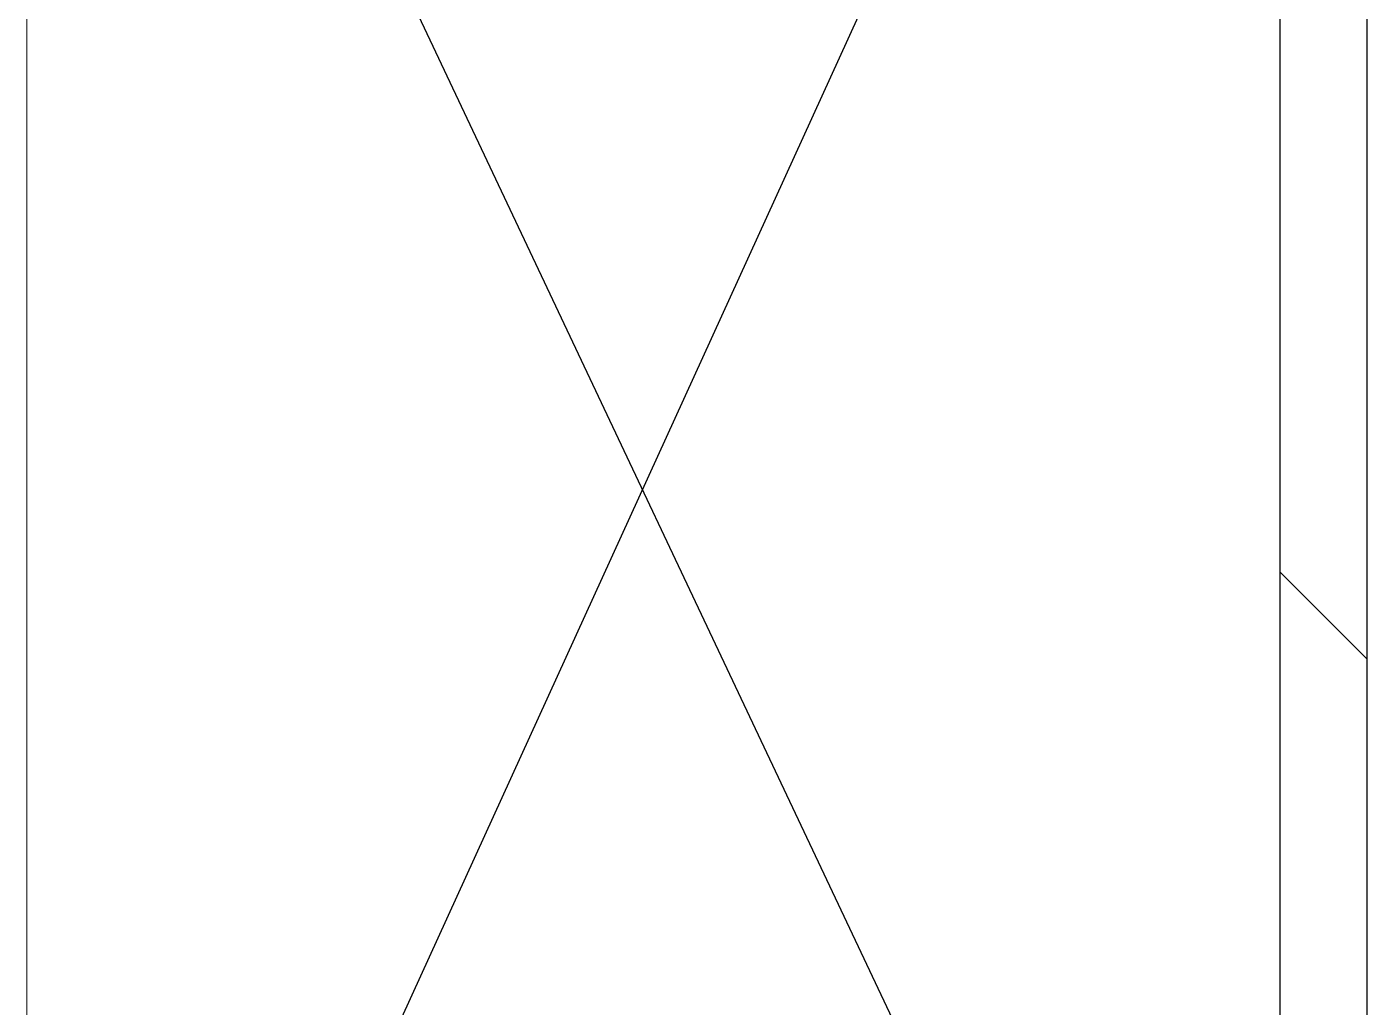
# Model space of a CAD drawing. Header units: millimetres. Extents: x -153298 to 620751, y -313239 to 250031.
# Drawn here: x 80505 to 83575, y 163108 to 165352 of the extents above; entities that cross this region are included whole.
import ezdxf

# ---------------------------------------------------------------- set-up
doc = ezdxf.new("R2010")
doc.units = ezdxf.units.MM
doc.linetypes.add('XKITLINE00', pattern=[0])
for name, color, linetype in [('000 - CONCRETE_WALL_CUT_COLOR_2', 2, 'Continuous'), ('000 - CONCRETE_WALL_HATCH_', 251, 'Continuous'), ('000 - CONCRETE_WALL_WIPEOUT_', 250, 'Continuous'), ('000 - EXISTING_BUILDING_SYMBOL_', 251, 'Continuous'), ('000 - EXISTING_CONCRETE_MAIN_COLOR_1', 1, 'Continuous')]:
    doc.layers.add(name, color=color, linetype=linetype)

# ---------------------------------------------------------------- blocks, each defined once
blk = doc.blocks.new('*A408397')
at = {"layer": '000 - EXISTING_CONCRETE_MAIN_COLOR_1', "linetype": 'XKITLINE00', "lineweight": 0}
blk.add_line((160.279981, 139.784027), (206.431981, 139.784027), dxfattribs=at)
blk = doc.blocks.new('*A726715')
at = {"layer": '000 - EXISTING_CONCRETE_MAIN_COLOR_1', "linetype": 'XKITLINE00', "lineweight": 0}
for p, q in [((160.289991, 164.344025), (206.432, 164.344025)), ((160.289991, 162.744025), (206.432, 162.744025))]:
    blk.add_line(p, q, dxfattribs=at)
blk = doc.blocks.new('*U6318')
at = {"layer": '000 - CONCRETE_WALL_HATCH_'}
h = blk.add_hatch(dxfattribs=at)
h.set_pattern_fill('ANSI31', color=256, scale=0.5)
h.set_pattern_definition([(45, (11535.5, -840506.8), (-841.899, 841.899), [])])
h.paths.add_polyline_path([(0, 0), (5767.751125, 0), (5767.751125, 200), (0, 200)])
at = {"layer": '000 - CONCRETE_WALL_CUT_COLOR_2', "lineweight": -2}
for points in [[(0, 0), (5767.751125, 0)], [(5767.751125, 200), (0, 200)]]:
    blk.add_lwpolyline(points, dxfattribs=at)
blk = doc.blocks.new('W-1-PP19-ST-ENT1-1_20260610-011831_LOPF_ST')
at = {"layer": '000 - EXISTING_BUILDING_SYMBOL_'}
blk.add_line((-1298.8, 3728), (4770.2, 958), dxfattribs=at)
at = {"layer": '000 - EXISTING_CONCRETE_MAIN_COLOR_1', "lineweight": 0, "xscale": 125, "yscale": 125, "zscale": 125}
for name in ['*A726715', '*A408397']:
    blk.add_blockref(name, (-21035, -16515), dxfattribs=at)
blk.add_blockref('*U6318', (-998.8, 3828))
at = {"layer": '000 - EXISTING_BUILDING_SYMBOL_'}
blk.add_line((-1300, 958), (4769, 3828), dxfattribs=at)

msp = doc.modelspace()

# ---------------------------------------------------------------- block references
at = {"color": 6, "rotation": 270}
msp.add_blockref('W-1-PP19-ST-ENT1-1_20260610-011831_LOPF_ST', (79546.6466, 165974.6174), dxfattribs=at)

doc.saveas('drawing.dxf')
